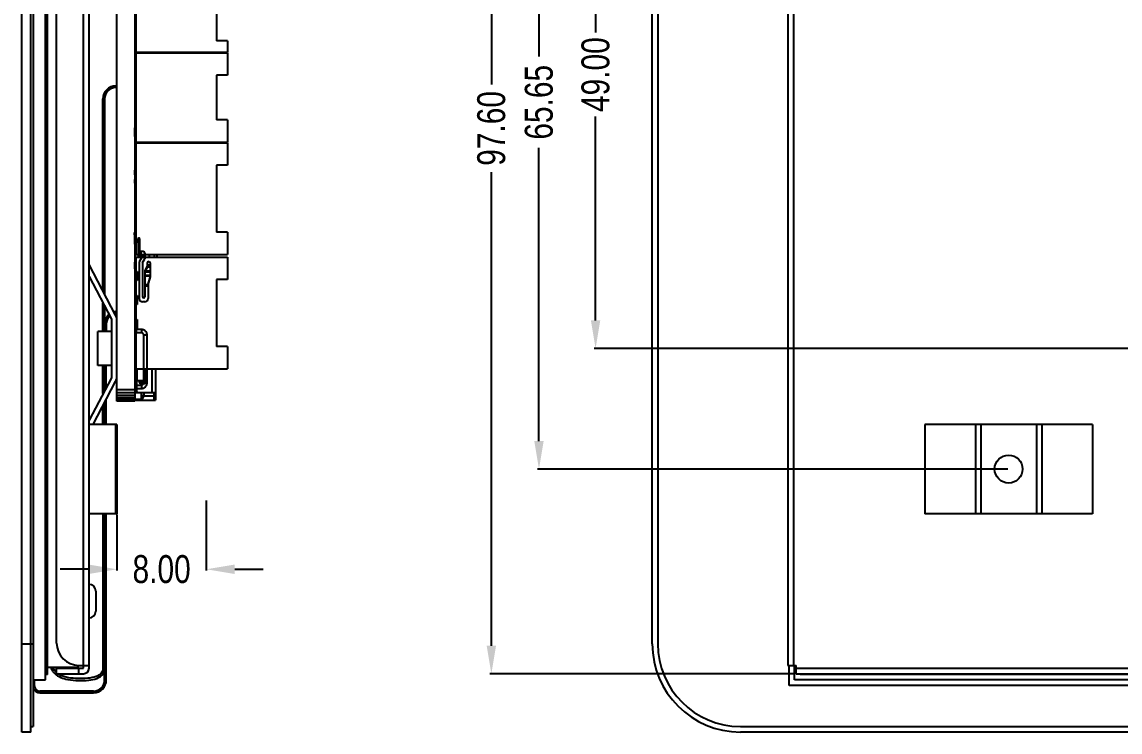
# Model space of a CAD drawing. Header units: inches. Extents: x -36 to 490, y -51 to 98.
# Drawn here: x 231.4 to 329.7, y -41.4 to 22.2 of the extents above; entities that cross this region are included whole.
import ezdxf

# ---------------------------------------------------------------- set-up
doc = ezdxf.new("R2010")
doc.units = ezdxf.units.IN
doc.header["$LTSCALE"] = 1.21
doc.header["$MEASUREMENT"] = 0
doc.header["$PDMODE"] = 3
doc.header["$PDSIZE"] = 0.3125
doc.layers.get('0').update_dxf_attribs({"linetype": 'CONTINUOUS'})
doc.layers.get('Defpoints').update_dxf_attribs({"linetype": 'CONTINUOUS'})
for name, color, linetype in [('02___PRT_ALL_AXES', 7, 'CONTINUOUS'), ('DIM', 3, 'CONTINUOUS'), ('IMPORTED12', 7, 'CONTINUOUS'), ('IMPORTED13', 7, 'CONTINUOUS')]:
    doc.layers.add(name, color=color, linetype=linetype)
doc.styles.get("Standard").update_dxf_attribs({"font": 'txt', "width": 0.8})
doc.dimstyles.get("Standard").update_dxf_attribs({"dimtxt": 0.15625, "dimasz": 0.1875, "dimexe": 0.125, "dimexo": 0.0625, "dimgap": 0.09, "dimtad": 0, "dimtih": 1, "dimtoh": 1, "dimzin": 4, "dimdsep": 46, "dimtxsty": 'Standard', "dimblk": '_FILLED', "dimblk1": '_FILLED', "dimblk2": '_FILLED', "dimcen": 0.09, "dimazin": 1, "dimtp": 0.01, "dimtm": 0.01, "dimtfac": 1, "dimtofl": 0, "dimtmove": 0, "dimatfit": 3, "dimldrblk": '_FILLED', "dimfxl": 1, "dimtolj": 1, "dimtzin": 4, "dimarcsym": 0})

# ---------------------------------------------------------------- blocks, each defined once
blk = doc.blocks.new('_FILLED')
at = {"color": 0, "linetype": 'ByBlock'}
blk.add_solid([(0, 0), (-1, 0.167), (-1, -0.167)], dxfattribs=at)
blk = doc.blocks.new('*D63')
at = {"layer": 'Defpoints', "color": 0}
for p in [(247.899, -20.611), (239.899, -21.861), (247.899, -26.825)]:
    blk.add_point(p, dxfattribs=at)
at = {"layer": 'DIM', "color": 0, "lineweight": -2}
for p, q in [((247.899, -20.674), (247.899, -26.95)), ((239.899, -21.924), (239.899, -26.95)), ((237.359, -26.825), (234.819, -26.825)), ((250.439, -26.825), (252.979, -26.825))]:
    blk.add_line(p, q, dxfattribs=at)
at = {"layer": 'DIM', "color": 0, "lineweight": -2, "xscale": 2.54, "yscale": 2.54, "zscale": 2.54}
blk.add_blockref('_FILLED', (239.899, -26.825), dxfattribs=at)
at = {"layer": 'DIM', "color": 0, "lineweight": -2, "xscale": 2.54, "yscale": 2.54, "zscale": 2.54, "rotation": 180}
blk.add_blockref('_FILLED', (247.899, -26.825), dxfattribs=at)
at = {"layer": 'DIM', "color": 0, "insert": (243.899, -26.825), "char_height": 2.5, "attachment_point": 5, "line_spacing_factor": 2.5}
blk.add_mtext('\\A1;8.00', dxfattribs=at)
blk = doc.blocks.new('*D80')
at = {"layer": 'Defpoints', "color": 0}
for p in [(300.64, 61.425), (273.408, -36.175), (300.69, -36.175)]:
    blk.add_point(p, dxfattribs=at)
at = {"layer": 'DIM', "color": 0, "lineweight": -2}
for p, q in [((300.578, 61.425), (273.283, 61.425)), ((273.408, 58.925), (273.408, 16.548)), ((273.408, -33.675), (273.408, 8.702)), ((300.628, -36.175), (273.283, -36.175))]:
    blk.add_line(p, q, dxfattribs=at)
at = {"layer": 'DIM', "color": 0, "lineweight": -2, "xscale": 2.5, "yscale": 2.5, "zscale": 2.5}
for p, rotation in [((273.408, 61.425), 90), ((273.408, -36.175), 270)]:
    blk.add_blockref('_FILLED', p, dxfattribs=dict(at, rotation=rotation))
at = {"layer": 'DIM', "color": 0, "insert": (273.408, 12.625), "char_height": 2.5, "attachment_point": 5, "rotation": 90}
blk.add_mtext('\\A1;97.60', dxfattribs=at)
blk = doc.blocks.new('*D82')
at = {"layer": 'Defpoints', "color": 0}
for p in [(319.7, 47.789), (277.668, -17.861), (319.7, -17.861)]:
    blk.add_point(p, dxfattribs=at)
at = {"layer": 'DIM', "color": 0, "lineweight": -2}
for p, q in [((319.638, 47.789), (277.543, 47.789)), ((277.668, 45.289), (277.668, 19.054)), ((277.668, -15.361), (277.668, 10.874)), ((319.638, -17.861), (277.543, -17.861))]:
    blk.add_line(p, q, dxfattribs=at)
at = {"layer": 'DIM', "color": 0, "lineweight": -2, "xscale": 2.5, "yscale": 2.5, "zscale": 2.5}
for p, rotation in [((277.668, 47.789), 90), ((277.668, -17.861), 270)]:
    blk.add_blockref('_FILLED', p, dxfattribs=dict(at, rotation=rotation))
at = {"layer": 'DIM', "color": 0, "insert": (277.668, 14.964), "char_height": 2.5, "attachment_point": 5, "rotation": 90}
blk.add_mtext('\\A1;65.65', dxfattribs=at)
blk = doc.blocks.new('*D84')
at = {"layer": 'Defpoints', "color": 0}
for p in [(345.9, 41.939), (282.734, -7.061), (345.9, -7.061)]:
    blk.add_point(p, dxfattribs=at)
at = {"layer": 'DIM', "color": 0, "lineweight": -2}
for p, q in [((345.838, 41.939), (282.609, 41.939)), ((282.734, 39.439), (282.734, 21.196)), ((282.734, -4.561), (282.734, 13.682)), ((345.838, -7.061), (282.609, -7.061))]:
    blk.add_line(p, q, dxfattribs=at)
at = {"layer": 'DIM', "color": 0, "lineweight": -2, "xscale": 2.5, "yscale": 2.5, "zscale": 2.5}
for p, rotation in [((282.734, 41.939), 90), ((282.734, -7.061), 270)]:
    blk.add_blockref('_FILLED', p, dxfattribs=dict(at, rotation=rotation))
at = {"layer": 'DIM', "color": 0, "insert": (282.734, 17.439), "char_height": 2.5, "attachment_point": 5, "rotation": 90}
blk.add_mtext('\\A1;49.00', dxfattribs=at)

msp = doc.modelspace()

# ---------------------------------------------------------------- linework, layer by layer
at = {"color": 7, "linetype": 'Continuous'}
for p, q in [((231.399, -41.391), (231.399, 69.369)), ((232.199, -41.391), (232.199, 69.369)), ((232.399, 68.869), (232.399, -40.891)), ((233.499, -36.731), (233.499, 62.039)), ((233.699, -36.231), (233.699, 61.539)), ((236.899, -35.675), (236.899, 61.425)), ((237.399, -35.675), (237.399, 61.425)), ((239.899, -11.776), (239.899, 61.233)), ((241.499, 61.233), (241.499, -11.776)), ((287.81, -33.511), (287.81, 61.489)), ((288.31, 61.489), (288.31, -33.511)), ((299.94, 59.825), (299.94, -35.425)), ((300.44, 59.825), (300.44, -35.425)), ((234.499, -33.425), (234.499, 57.825)), ((241.599, 25.461), (241.599, 19.461)), ((248.799, 24.461), (248.799, 20.461)), ((241.599, 21.761), (241.499, 21.761)), ((241.585, 22.034), (241.5, 22.034)), ((241.55, 21.761), (241.55, 21.899)), ((241.55, 21.899), (241.599, 21.899)), ((241.599, 21.161), (241.499, 21.161)), ((241.499, 21.149), (241.599, 21.149)), ((241.549, 20.749), (241.499, 20.749)), ((241.549, 20.749), (241.549, 21.099)), ((241.549, 21.099), (241.599, 21.099)), ((241.55, 21.149), (241.55, 21.161)), ((249.799, 20.461), (248.799, 20.461)), ((249.799, 20.461), (249.799, 19.461)), ((241.599, 19.461), (249.799, 19.461)), ((241.599, 19.402), (241.599, 11.402)), ((241.599, 19.402), (249.799, 19.402)), ((242.049, 19.461), (242.049, 19.402)), ((242.05, 19.402), (242.05, 19.461)), ((242.39, 19.461), (242.39, 19.402)), ((243.65, 19.461), (243.65, 19.402)), ((249.799, 19.402), (249.799, 17.402)), ((241.549, 18.349), (241.499, 18.349)), ((241.499, 17.949), (241.599, 17.949)), ((241.499, 17.937), (241.599, 17.937)), ((241.599, 17.702), (241.499, 17.702)), ((241.549, 18.349), (241.549, 17.999)), ((241.549, 17.999), (241.599, 17.999)), ((241.55, 17.937), (241.55, 17.702)), ((241.599, 17.102), (241.499, 17.102)), ((241.499, 17.039), (241.5, 17.039)), ((249.799, 17.402), (248.799, 17.402)), ((248.799, 17.402), (248.799, 13.402)), ((239.899, 16.425), (239.799, 16.425)), ((239.799, 16.275), (239.899, 16.275)), ((241.499, 16.599), (241.599, 16.599)), ((241.599, 16.425), (241.499, 16.425)), ((241.499, 16.275), (241.599, 16.275)), ((238.649, -1.938), (238.649, 15.275)), ((238.799, 15.275), (238.799, -2.223)), ((241.599, 15.702), (241.499, 15.702)), ((241.599, 15.102), (241.499, 15.102)), ((241.499, 14.869), (241.5, 14.869)), ((241.54, 14.744), (241.499, 14.744)), ((241.55, 14.844), (241.5, 14.844)), ((241.54, 14.775), (241.54, 13.702)), ((241.54, 14.775), (241.55, 14.775)), ((241.55, 13.702), (241.55, 15.102)), ((241.499, 14.594), (241.54, 14.594)), ((241.499, 13.834), (241.54, 13.834)), ((241.55, 14.73), (241.599, 14.73)), ((241.599, 13.702), (241.499, 13.702)), ((241.599, 13.102), (241.499, 13.102)), ((241.499, 12.786), (241.55, 12.786)), ((241.519, 12.686), (241.519, 12.786)), ((241.55, 13.102), (241.55, 12.724)), ((249.799, 13.402), (248.799, 13.402)), ((249.799, 13.402), (249.799, 11.402)), ((241.499, 11.9), (241.599, 11.9)), ((241.515, 12.685), (241.599, 12.7)), ((241.515, 12.665), (241.515, 12.685)), ((241.599, 12.68), (241.515, 12.665)), ((241.515, 11.9), (241.515, 12.665)), ((241.599, 12.721), (241.55, 12.724)), ((241.499, 11.1), (241.599, 11.1)), ((241.499, 10.997), (241.599, 10.997)), ((241.589, 10.997), (241.599, 10.999)), ((241.599, 11.402), (249.799, 11.402)), ((241.599, 11.332), (249.799, 11.332)), ((241.599, 11.332), (241.599, 1.332)), ((241.749, 11.357), (243.199, 11.357)), ((241.749, 11.332), (241.749, 11.357)), ((241.899, 11.402), (241.899, 11.357)), ((242.084, 11.357), (242.084, 11.402)), ((242.264, 11.357), (242.264, 11.402)), ((242.401, 11.357), (242.399, 11.332)), ((242.594, 11.357), (242.598, 11.332)), ((242.782, 11.402), (242.782, 11.357)), ((242.799, 11.357), (242.799, 11.402)), ((244.419, 11.402), (244.419, 11.332)), ((244.449, 11.402), (244.449, 11.332)), ((244.599, 11.332), (244.599, 11.402)), ((244.749, 11.402), (244.749, 11.332)), ((249.799, 11.332), (249.799, 9.332)), ((241.499, 10.597), (241.599, 10.597)), ((241.499, 10.593), (241.599, 10.593)), ((241.549, 10.343), (241.499, 10.343)), ((241.521, 10.593), (241.521, 10.597)), ((241.599, 10.593), (241.544, 10.593)), ((241.544, 10.593), (241.544, 10.593)), ((241.549, 10.543), (241.599, 10.543)), ((241.549, 10.343), (241.549, 10.543)), ((241.553, 10.341), (241.55, 10.341)), ((241.55, 9.632), (241.55, 10.341)), ((241.599, 10.312), (241.55, 10.312)), ((241.599, 9.632), (241.499, 9.632)), ((241.599, 9.032), (241.499, 9.032)), ((241.499, 8.993), (241.55, 8.993)), ((241.499, 8.874), (241.55, 8.874)), ((241.515, 8.457), (241.515, 8.874)), ((241.55, 9.032), (241.55, 7.632)), ((249.799, 9.332), (248.799, 9.332)), ((248.799, 9.332), (248.799, 3.332)), ((241.499, 8.457), (241.55, 8.457)), ((241.499, 8.057), (241.55, 8.057)), ((241.515, 7.744), (241.515, 8.057)), ((241.599, 7.632), (241.499, 7.632)), ((241.599, 7.032), (241.499, 7.032)), ((241.515, 7.744), (241.55, 7.738)), ((241.515, 7.724), (241.515, 7.744)), ((241.55, 7.718), (241.515, 7.724)), ((241.55, 7.032), (241.55, 6.956)), ((241.55, 6.956), (241.599, 6.956)), ((241.599, 6.935), (241.55, 6.935)), ((241.55, 6.935), (241.55, 5.812)), ((241.599, 6.906), (241.55, 6.906)), ((241.499, 6.787), (241.55, 6.787)), ((241.499, 6.672), (241.55, 6.672)), ((241.499, 6.671), (241.55, 6.671)), ((241.549, 6.421), (241.499, 6.421)), ((241.549, 6.421), (241.549, 6.621)), ((241.599, 5.632), (241.499, 5.632)), ((241.599, 5.032), (241.499, 5.032)), ((241.5, 4.971), (241.499, 4.971)), ((241.599, 5.812), (241.55, 5.812)), ((241.599, 5.654), (241.572, 5.705)), ((241.599, 4.623), (241.5, 4.623)), ((241.599, 3.632), (241.499, 3.632)), ((241.599, 3.032), (241.499, 3.032)), ((249.799, 3.332), (248.799, 3.332)), ((249.799, 3.332), (249.799, 1.332)), ((241.499, 2.269), (241.599, 2.269)), ((241.549, 2.019), (241.499, 2.019)), ((241.515, 2.848), (241.599, 2.863)), ((241.515, 2.829), (241.515, 2.848)), ((241.599, 2.843), (241.515, 2.829)), ((241.515, 2.269), (241.515, 2.829)), ((241.549, 2.219), (241.599, 2.219)), ((241.549, 2.019), (241.549, 2.219)), ((241.599, 1.332), (249.799, 1.332)), ((241.599, 1.098), (249.799, 1.098)), ((241.599, 1.098), (241.599, -8.902)), ((241.899, 1.332), (241.899, 1.098)), ((241.9, 1.294), (241.899, 1.294)), ((241.9, 1.243), (241.899, 1.243)), ((242.264, 1.199), (241.899, 1.199)), ((241.9, 1.243), (241.9, 1.332)), ((242.084, 1.098), (242.084, 1.199)), ((242.109, 1.332), (242.109, 1.199)), ((242.264, 1.098), (242.264, 1.332)), ((242.782, 1.332), (242.782, 1.098)), ((242.799, 1.098), (242.799, 1.332)), ((243.249, 1.098), (243.249, 1.332)), ((243.499, 1.098), (243.499, 1.332)), ((249.799, 1.098), (249.799, -0.902)), ((239.784, -4.096), (237.399, 0.439)), ((241.549, 0.919), (241.499, 0.919)), ((241.499, 0.669), (241.599, 0.669)), ((241.515, 0.068), (241.515, 0.669)), ((241.515, 0.068), (241.599, 0.054)), ((241.515, 0.049), (241.515, 0.068)), ((241.599, 0.034), (241.515, 0.049)), ((241.549, 0.919), (241.549, 0.719)), ((241.549, 0.719), (241.599, 0.719)), ((237.399, -0.635), (239.399, -4.438)), ((241.499, -0.127), (241.599, -0.127)), ((241.499, -0.527), (241.599, -0.527)), ((241.599, -0.602), (241.499, -0.602)), ((241.549, -0.527), (241.549, -0.602)), ((241.569, -0.602), (241.569, -0.527)), ((241.679, -0.326), (241.679, -0.246)), ((249.799, -0.902), (248.799, -0.902)), ((248.799, -0.902), (248.799, -6.902)), ((241.599, -1.202), (241.499, -1.202)), ((241.499, -2.233), (241.599, -2.233)), ((241.599, -2.602), (241.499, -2.602)), ((241.679, -2.473), (241.679, -2.393)), ((238.649, -5.536), (238.649, -3.012)), ((238.799, -3.297), (238.799, -5.536)), ((241.599, -3.202), (241.499, -3.202)), ((241.599, -3.731), (241.499, -3.731)), ((241.499, -3.881), (241.599, -3.881)), ((241.599, -3.903), (241.499, -3.903)), ((238.949, -4.881), (238.949, -5.536)), ((239.399, -4.438), (239.399, -9.685)), ((241.599, -4.602), (241.499, -4.602)), ((241.679, -4.619), (241.679, -4.539)), ((239.399, -5.536), (238.199, -5.536)), ((238.199, -8.586), (238.199, -5.536)), ((241.599, -5.202), (241.499, -5.202)), ((241.599, -6.602), (241.499, -6.602)), ((241.599, -7.202), (241.499, -7.202)), ((249.799, -6.902), (248.799, -6.902)), ((249.799, -6.902), (249.799, -8.902)), ((239.399, -8.586), (238.199, -8.586)), ((238.649, -11.111), (238.649, -8.586)), ((238.799, -8.586), (238.799, -10.825)), ((238.949, -10.54), (238.949, -8.586)), ((239.399, -9.685), (237.399, -13.487)), ((241.599, -8.902), (249.799, -8.902)), ((241.699, -9.961), (241.699, -8.902)), ((242.299, -9.961), (242.299, -8.902)), ((242.499, -10.093), (242.499, -8.902)), ((242.529, -9.343), (242.529, -10.043)), ((243.049, -10.993), (243.049, -8.902)), ((243.349, -8.902), (243.349, -11.693)), ((237.767, -13.861), (239.784, -10.027)), ((241.499, -10.776), (239.899, -10.776)), ((241.649, -9.955), (241.649, -10.843)), ((241.879, -9.961), (241.879, -10.043)), ((241.899, -9.961), (241.899, -10.093)), ((241.899, -10.093), (242.499, -10.093)), ((241.999, -10.093), (241.999, -9.961)), ((242.029, -10.193), (242.379, -10.193)), ((238.949, -13.861), (238.949, -11.614)), ((241.499, -11.037), (239.899, -11.037)), ((241.499, -11.28), (239.899, -11.28)), ((241.499, -11.489), (239.899, -11.489)), ((241.499, -11.65), (239.899, -11.65)), ((241.499, -11.75), (239.899, -11.75)), ((241.499, -11.776), (239.899, -11.776)), ((241.499, -10.993), (243.349, -10.993)), ((241.499, -11.596), (242.099, -11.596)), ((241.499, -11.693), (243.199, -11.693)), ((242.099, -11.693), (242.099, -10.993)), ((242.099, -11.596), (242.299, -11.215)), ((242.299, -11.293), (242.099, -11.693)), ((242.299, -10.993), (242.299, -11.293)), ((242.299, -11.293), (243.199, -11.293)), ((243.199, -10.993), (243.199, -11.693)), ((243.199, -11.567), (243.229, -11.596)), ((243.229, -11.693), (243.199, -11.663)), ((243.22, -11.693), (243.349, -11.693)), ((243.229, -11.693), (243.229, -10.993)), ((243.229, -11.596), (243.349, -11.596)), ((238.649, -13.861), (238.649, -12.185)), ((238.799, -12.43), (238.649, -12.43)), ((238.799, -13.861), (238.799, -11.899)), ((239.899, -13.861), (237.399, -13.861)), ((239.784, -13.861), (239.784, -21.861)), ((239.899, -13.861), (239.899, -21.861)), ((312.2, -13.861), (312.2, -21.861)), ((327.2, -13.861), (312.2, -13.861)), ((316.735, -13.861), (316.735, -21.861)), ((317.2, -13.861), (317.2, -21.861)), ((322.2, -13.861), (322.2, -21.861)), ((322.666, -13.861), (322.666, -21.861)), ((327.2, -13.861), (327.2, -21.861)), ((239.899, -21.861), (237.399, -21.861)), ((238.649, -21.861), (238.649, -35.64)), ((238.799, -36.733), (238.799, -21.861)), ((238.949, -36.733), (238.949, -21.861)), ((327.2, -21.861), (312.2, -21.861)), ((237.999, -28.775), (237.999, -30.575)), ((231.399, -33.511), (232.399, -33.511)), ((233.699, -36.231), (233.499, -36.231)), ((233.699, -35.575), (236.399, -35.575)), ((234.049, -35.742), (234.049, -35.575)), ((234.199, -35.981), (234.049, -35.742)), ((234.499, -35.675), (236.899, -35.675)), ((234.499, -36.175), (234.499, -35.675)), ((234.499, -36.175), (236.899, -36.175)), ((236.399, -35.422), (236.399, -35.575)), ((236.499, -35.425), (237.399, -35.425)), ((236.499, -36.175), (236.499, -35.675)), ((299.94, -35.425), (300.69, -35.425)), ((300.05, -37.231), (300.05, -35.425)), ((300.55, -36.731), (300.55, -35.425)), ((300.64, -35.425), (300.64, -35.575)), ((300.64, -35.575), (300.69, -35.575)), ((300.69, -36.175), (300.69, -35.425)), ((300.69, -35.675), (357.79, -35.675)), ((300.69, -36.175), (357.79, -36.175)), ((301.05, -36.231), (301.05, -36.175)), ((368.44, -36.231), (301.05, -36.231)), ((232.399, -36.731), (233.499, -36.731)), ((232.499, -36.731), (232.499, -37.231)), ((367.952, -37.231), (300.05, -37.231)), ((368.44, -36.731), (300.55, -36.731)), ((237.801, -37.731), (232.999, -37.731)), ((232.999, -37.881), (237.801, -37.881)), ((232.199, -40.891), (232.399, -40.891)), ((295.69, -40.891), (472.89, -40.891)), ((232.199, -41.391), (231.399, -41.391)), ((472.89, -41.391), (295.69, -41.391))]:
    msp.add_line(p, q, dxfattribs=at)
at = {"color": 6, "linetype": 'Continuous'}
for p, q in [((241.499, -0.186), (241.699, -0.186)), ((241.699, -0.386), (241.499, -0.386)), ((241.499, -0.786), (241.699, -0.786)), ((241.679, -0.246), (241.699, -0.246)), ((241.679, -0.326), (241.699, -0.326)), ((241.699, -0.186), (241.699, -0.986)), ((241.699, -0.986), (241.499, -0.986)), ((241.499, -2.333), (241.699, -2.333)), ((241.699, -2.533), (241.499, -2.533)), ((241.499, -2.933), (241.699, -2.933)), ((241.679, -2.393), (241.699, -2.393)), ((241.679, -2.473), (241.699, -2.473)), ((241.699, -2.333), (241.699, -3.133)), ((241.699, -3.133), (241.499, -3.133)), ((241.499, -4.479), (241.699, -4.479)), ((241.699, -4.679), (241.499, -4.679)), ((241.679, -4.539), (241.699, -4.539)), ((241.679, -4.619), (241.699, -4.619)), ((241.699, -4.479), (241.699, -5.279)), ((241.499, -5.079), (241.699, -5.079)), ((241.699, -5.279), (241.499, -5.279))]:
    msp.add_line(p, q, dxfattribs=at)
at = {"color": 7, "linetype": 'Continuous'}
msp.add_circle((319.7, -17.861), 1.25, dxfattribs=at)
for centre, radius, start, end in [((241.849, 16.909), 0.35, 146.5054, 180), ((239.799, 15.275), 1.15, 90, 180), ((239.799, 15.275), 1, 90, 180), ((241.58, 14.775), 0.04, 139.0486, 180), ((243.199, 11.307), 0.05, 29.94338, 90), ((241.544, 10.563), 0.03, 90, 91.56747), ((239.949, -4.881), 1.15, 92.49236, 106.7286), ((239.949, -4.881), 1, 92.86616, 105.0534), ((239.949, -4.881), 1.15, 131.85673, 180), ((239.949, -4.881), 1, 134.02828, 180), ((238.899, -4.561), 1, 13.87169, 27.74339), ((241.699, -4.361), 0.2, 120, 180), ((238.899, -9.561), 1, 332.25661, 0), ((241.699, -9.761), 0.2, 180, 270), ((242.299, -9.761), 0.2, 270, 0), ((242.379, -9.343), 0.15, 0, 36.70142), ((242.029, -10.043), 0.15, 180, 270), ((242.379, -10.043), 0.15, 270, 0), ((241.799, -10.843), 0.15, 180, 270), ((237.399, -28.775), 0.6, 0, 90), ((237.399, -30.575), 0.6, 270, 0), ((236.499, -33.425), 2, 180, 270), ((295.69, -33.511), 7.88, 180, 270), ((295.69, -33.511), 7.38, 180, 270), ((236.899, -35.675), 0.5, 270, 0), ((232.999, -37.231), 0.5, 180, 270), ((237.801, -36.733), 1.148, 270, 0), ((237.801, -36.733), 0.998, 270, 0), ((232.999, -37.231), 0.65, 202.55709, 270)]:
    msp.add_arc(centre, radius, start, end, dxfattribs=at)
for points, knots in [([(241.55, 21.899), (241.551, 21.919), (241.555, 21.959), (241.576, 22.019), (241.593, 22.049), (241.599, 22.057)], [0, 0, 0, 0, 0.414803, 0.828249, 1, 1, 1, 1]), ([(241.55, 14.73), (241.551, 14.725), (241.553, 14.715), (241.562, 14.704), (241.571, 14.697), (241.582, 14.689), (241.592, 14.683), (241.599, 14.679)], [0, 0, 0, 0, 0.203001, 0.41936, 0.542122, 0.678104, 1, 1, 1, 1]), ([(241.599, 10.499), (241.593, 10.49), (241.576, 10.461), (241.555, 10.4), (241.551, 10.361), (241.55, 10.341)], [0, 0, 0, 0, 0.171675, 0.585159, 1, 1, 1, 1]), ([(241.599, 10.47), (241.593, 10.462), (241.576, 10.432), (241.555, 10.372), (241.551, 10.332), (241.55, 10.312)], [0, 0, 0, 0, 0.171675, 0.585159, 1, 1, 1, 1]), ([(241.572, 5.705), (241.566, 5.72), (241.554, 5.759), (241.551, 5.792), (241.55, 5.812)], [0, 0, 0, 0, 0.38565, 1, 1, 1, 1]), ([(234.199, -35.981), (234.24, -36.046), (234.545, -36.425), (235.401, -36.715), (236.438, -36.793), (237.318, -36.788), (238.1, -36.647), (238.625, -36.312), (238.793, -35.884), (238.799, -35.667), (238.799, -35.556)], [0, 0, 0, 0, 0.043303, 0.275224, 0.4487, 0.622868, 0.753282, 0.884471, 0.937756, 1, 1, 1, 1]), ([(238.649, -35.64), (238.649, -35.771), (238.571, -36.154), (237.998, -36.47), (237.186, -36.623), (236.271, -36.617), (235.369, -36.523), (234.828, -36.328), (234.617, -36.175)], [0, 0, 0, 0, 0.091986, 0.2299, 0.397137, 0.640728, 0.825841, 1, 1, 1, 1])]:
    msp.add_open_spline(points, degree=3, knots=knots, dxfattribs=at)
msp.add_open_spline([(234.499, -36.079), (234.359, -35.949), (234.253, -35.784), (234.199, -35.575)], degree=3, dxfattribs=at)
at = {"layer": '02___PRT_ALL_AXES', "color": 7, "linetype": 'Continuous'}
msp.add_line((242.299, -9.961), (241.699, -9.961), dxfattribs=at)
at = {"layer": 'IMPORTED12', "color": 6, "linetype": 'Continuous'}
for p, q in [((241.599, 3.31), (241.449, 3.307)), ((241.449, 3.307), (241.457, 2.86)), ((241.607, 2.862), (241.599, 3.31)), ((241.607, 2.605), (241.724, 2.537)), ((241.799, 2.667), (241.682, 2.735)), ((241.829, 2.807), (241.799, 2.777)), ((241.799, 2.777), (241.799, 1.608)), ((241.949, 2.367), (241.799, 2.367)), ((241.949, 2.307), (241.799, 2.307)), ((241.799, 2.207), (241.949, 2.207)), ((241.949, 2.007), (241.799, 2.007)), ((241.919, 2.807), (241.829, 2.807)), ((241.949, 2.777), (241.919, 2.807)), ((241.949, 1.107), (241.949, 2.777)), ((241.949, 1.807), (241.799, 1.807)), ((241.799, 1.607), (241.799, 1.107)), ((241.799, 1.307), (241.949, 1.307)), ((241.799, 1.107), (242.049, 1.107)), ((242.249, 1.607), (241.803, 1.607)), ((242.092, 1.032), (241.899, 0.698)), ((242.049, 1.607), (242.049, 1.107)), ((242.399, 1.457), (242.399, 0.964)), ((241.899, 0.698), (241.899, -2.593)), ((242.199, 0.617), (242.399, 0.964)), ((242.199, 0.617), (242.199, -2.443)), ((242.599, 0.286), (242.399, -0.098)), ((242.599, 0.19), (242.399, -0.194)), ((242.599, 0.557), (242.599, 0.19)), ((242.599, 0.407), (242.899, 0.407)), ((242.899, 0.312), (242.599, 0.312)), ((242.899, 0.216), (242.599, 0.216)), ((242.899, -0.665), (242.899, 0.557)), ((242.399, -0.098), (242.399, -2.443)), ((242.899, -0.137), (242.399, -0.137)), ((242.899, -0.233), (242.399, -0.233)), ((242.399, -0.507), (242.899, -0.507)), ((242.399, -0.576), (242.899, -0.576)), ((242.699, -1.307), (242.899, -0.596)), ((242.699, -1.376), (242.899, -0.665)), ((242.399, -1.355), (242.699, -1.355)), ((242.399, -1.424), (242.699, -1.424)), ((242.699, -1.493), (242.399, -1.493)), ((242.699, -1.307), (242.699, -2.593)), ((242.399, -2.893), (242.199, -2.893))]:
    msp.add_line(p, q, dxfattribs=at)
at = {"layer": 'IMPORTED12', "color": 7, "linetype": 'Continuous'}
msp.add_line((241.799, 1.608), (241.799, 1.607), dxfattribs=at)
at = {"layer": 'IMPORTED12', "color": 6, "linetype": 'Continuous'}
for centre, radius, start, end in [((241.757, 2.865), 0.3, 181, 240), ((241.757, 2.865), 0.15, 181, 240), ((241.649, 2.407), 0.15, 0, 60), ((241.649, 2.407), 0.3, 0, 60), ((242.049, 1.057), 0.05, 330, 90), ((242.249, 1.457), 0.15, 0, 90), ((242.749, 0.557), 0.15, 0, 180), ((242.199, -2.593), 0.3, 180, 270), ((242.299, -2.443), 0.1, 180, 0), ((242.399, -2.593), 0.3, 270, 0)]:
    msp.add_arc(centre, radius, start, end, dxfattribs=at)
at = {"layer": 'IMPORTED12', "color": 7, "linetype": 'Continuous'}
msp.add_arc((241.793, 1.628), 0.0215, 285.05705, 291.97343, dxfattribs=at)
at = {"layer": 'IMPORTED12', "color": 6, "linetype": 'Continuous'}
msp.add_open_spline([(241.799, 1.609), (241.8, 1.608), (241.801, 1.608), (241.802, 1.608)], degree=3, dxfattribs=at)
at = {"layer": 'IMPORTED13', "color": 7, "linetype": 'Continuous'}
for p, q in [((241.599, -5.4), (241.599, -5.64)), ((241.599, -10.373), (241.599, -10.613))]:
    msp.add_line(p, q, dxfattribs=at)
at = {"layer": 'IMPORTED13', "color": 6, "linetype": 'Continuous'}
for p, q in [((242.099, -5.37), (241.629, -5.37)), ((241.629, -5.37), (241.629, -5.67)), ((242.099, -5.67), (241.629, -5.67)), ((242.099, -5.37), (242.099, -5.67)), ((242.299, -10.144), (242.299, -5.868)), ((242.599, -10.144), (242.599, -5.868)), ((241.629, -10.343), (242.099, -10.343)), ((241.629, -10.343), (241.629, -10.643)), ((241.629, -10.643), (242.099, -10.643)), ((242.099, -10.343), (242.099, -10.643))]:
    msp.add_line(p, q, dxfattribs=at)
for centre, start, end in [((241.629, -5.4), 90, 180.00046), ((241.629, -5.64), 179.99954, 270), ((241.629, -10.373), 90, 180.00048), ((241.629, -10.613), 179.99952, 270)]:
    msp.add_arc(centre, 0.03, start, end, dxfattribs=at)
for points, knots in [([(242.599, -5.868), (242.599, -5.825), (242.587, -5.738), (242.537, -5.616), (242.456, -5.512), (242.352, -5.432), (242.23, -5.381), (242.142, -5.37), (242.099, -5.37)], [0, 0, 0, 0, 0.166233, 0.332593, 0.499152, 0.665948, 0.832926, 1, 1, 1, 1]), ([(242.299, -5.868), (242.299, -5.847), (242.292, -5.805), (242.263, -5.749), (242.218, -5.705), (242.161, -5.676), (242.12, -5.67), (242.099, -5.67)], [0, 0, 0, 0, 0.199899, 0.399818, 0.599797, 0.799862, 1, 1, 1, 1]), ([(242.299, -5.868), (242.299, -5.865), (242.312, -5.861), (242.33, -5.858), (242.364, -5.855), (242.404, -5.853), (242.433, -5.852), (242.449, -5.852)], [0, 0, 0, 0, 0.057815, 0.200768, 0.42007, 0.695298, 1, 1, 1, 1]), ([(242.449, -5.884), (242.433, -5.884), (242.404, -5.883), (242.364, -5.881), (242.33, -5.878), (242.312, -5.875), (242.299, -5.871), (242.299, -5.868)], [0, 0, 0, 0, 0.304702, 0.57993, 0.799232, 0.942185, 1, 1, 1, 1]), ([(242.449, -5.852), (242.464, -5.852), (242.494, -5.853), (242.534, -5.855), (242.568, -5.858), (242.585, -5.861), (242.599, -5.865), (242.599, -5.868)], [0, 0, 0, 0, 0.304702, 0.57993, 0.799232, 0.942185, 1, 1, 1, 1]), ([(242.599, -5.868), (242.599, -5.871), (242.585, -5.875), (242.568, -5.878), (242.534, -5.881), (242.494, -5.883), (242.464, -5.884), (242.449, -5.884)], [0, 0, 0, 0, 0.057815, 0.200768, 0.42007, 0.695298, 1, 1, 1, 1]), ([(242.099, -10.643), (242.142, -10.643), (242.23, -10.631), (242.352, -10.581), (242.456, -10.501), (242.537, -10.396), (242.587, -10.275), (242.599, -10.188), (242.599, -10.144)], [0, 0, 0, 0, 0.1671, 0.334073, 0.500848, 0.667386, 0.833742, 1, 1, 1, 1]), ([(242.099, -10.343), (242.12, -10.343), (242.161, -10.336), (242.218, -10.308), (242.263, -10.263), (242.292, -10.207), (242.299, -10.165), (242.299, -10.144)], [0, 0, 0, 0, 0.200127, 0.400198, 0.600189, 0.800113, 1, 1, 1, 1]), ([(242.449, -10.129), (242.433, -10.129), (242.404, -10.129), (242.364, -10.131), (242.33, -10.134), (242.312, -10.138), (242.299, -10.142), (242.299, -10.144)], [0, 0, 0, 0, 0.304702, 0.57993, 0.799232, 0.942185, 1, 1, 1, 1]), ([(242.299, -10.144), (242.299, -10.147), (242.312, -10.151), (242.33, -10.154), (242.364, -10.158), (242.404, -10.16), (242.433, -10.16), (242.449, -10.16)], [0, 0, 0, 0, 0.057815, 0.200768, 0.42007, 0.695298, 1, 1, 1, 1]), ([(242.599, -10.144), (242.599, -10.142), (242.585, -10.138), (242.568, -10.134), (242.534, -10.131), (242.494, -10.129), (242.464, -10.129), (242.449, -10.129)], [0, 0, 0, 0, 0.057815, 0.200768, 0.42007, 0.695298, 1, 1, 1, 1]), ([(242.449, -10.16), (242.464, -10.16), (242.494, -10.16), (242.534, -10.158), (242.568, -10.154), (242.585, -10.151), (242.599, -10.147), (242.599, -10.144)], [0, 0, 0, 0, 0.304702, 0.57993, 0.799232, 0.942185, 1, 1, 1, 1])]:
    msp.add_open_spline(points, degree=3, knots=knots, dxfattribs=at)

# ---------------------------------------------------------------- dimensions: what is measured, and where the dimension line sits
at = {"layer": 'DIM'}
for base, p1, p2, picture, middle in [((273.408, -36.175), (300.64, 61.425), (300.69, -36.175), '*D80', (273.408, 12.625)), ((277.668, -17.861), (319.7, 47.789), (319.7, -17.861), '*D82', (277.668, 14.964)), ((282.734, -7.061), (345.9, 41.939), (345.9, -7.061), '*D84', (282.734, 17.439))]:
    dim = msp.add_linear_dim(base=base, p1=p1, p2=p2, angle=90, dimstyle='Standard', override={"dimtxt": 2.5, "dimasz": 2.5, "dimtih": 0, "dimtoh": 0, "dimzin": 0, "dimcen": 0.198, "dimadec": 0, "dimazin": 0, "dimtp": 0, "dimtm": 0, "dimtdec": 4, "dimtzin": 0}, dxfattribs=at)
    dim.commit()
    dim.dimension.update_dxf_attribs({"geometry": picture, "text_midpoint": middle})
dim = msp.add_linear_dim(base=(247.899, -26.825), p1=(239.899, -21.861), p2=(247.899, -20.611), dimstyle='Standard', override={"dimtxt": 2.5, "dimasz": 2.54, "dimtih": 0, "dimtoh": 0, "dimzin": 0, "dimcen": 0.198, "dimadec": 0, "dimazin": 0, "dimtp": 0, "dimtm": 0, "dimtdec": 4, "dimtzin": 0}, dxfattribs=at)
dim.commit()
dim.dimension.update_dxf_attribs({"geometry": '*D63', "text_midpoint": (243.899, -26.825)})

doc.saveas('drawing.dxf')
